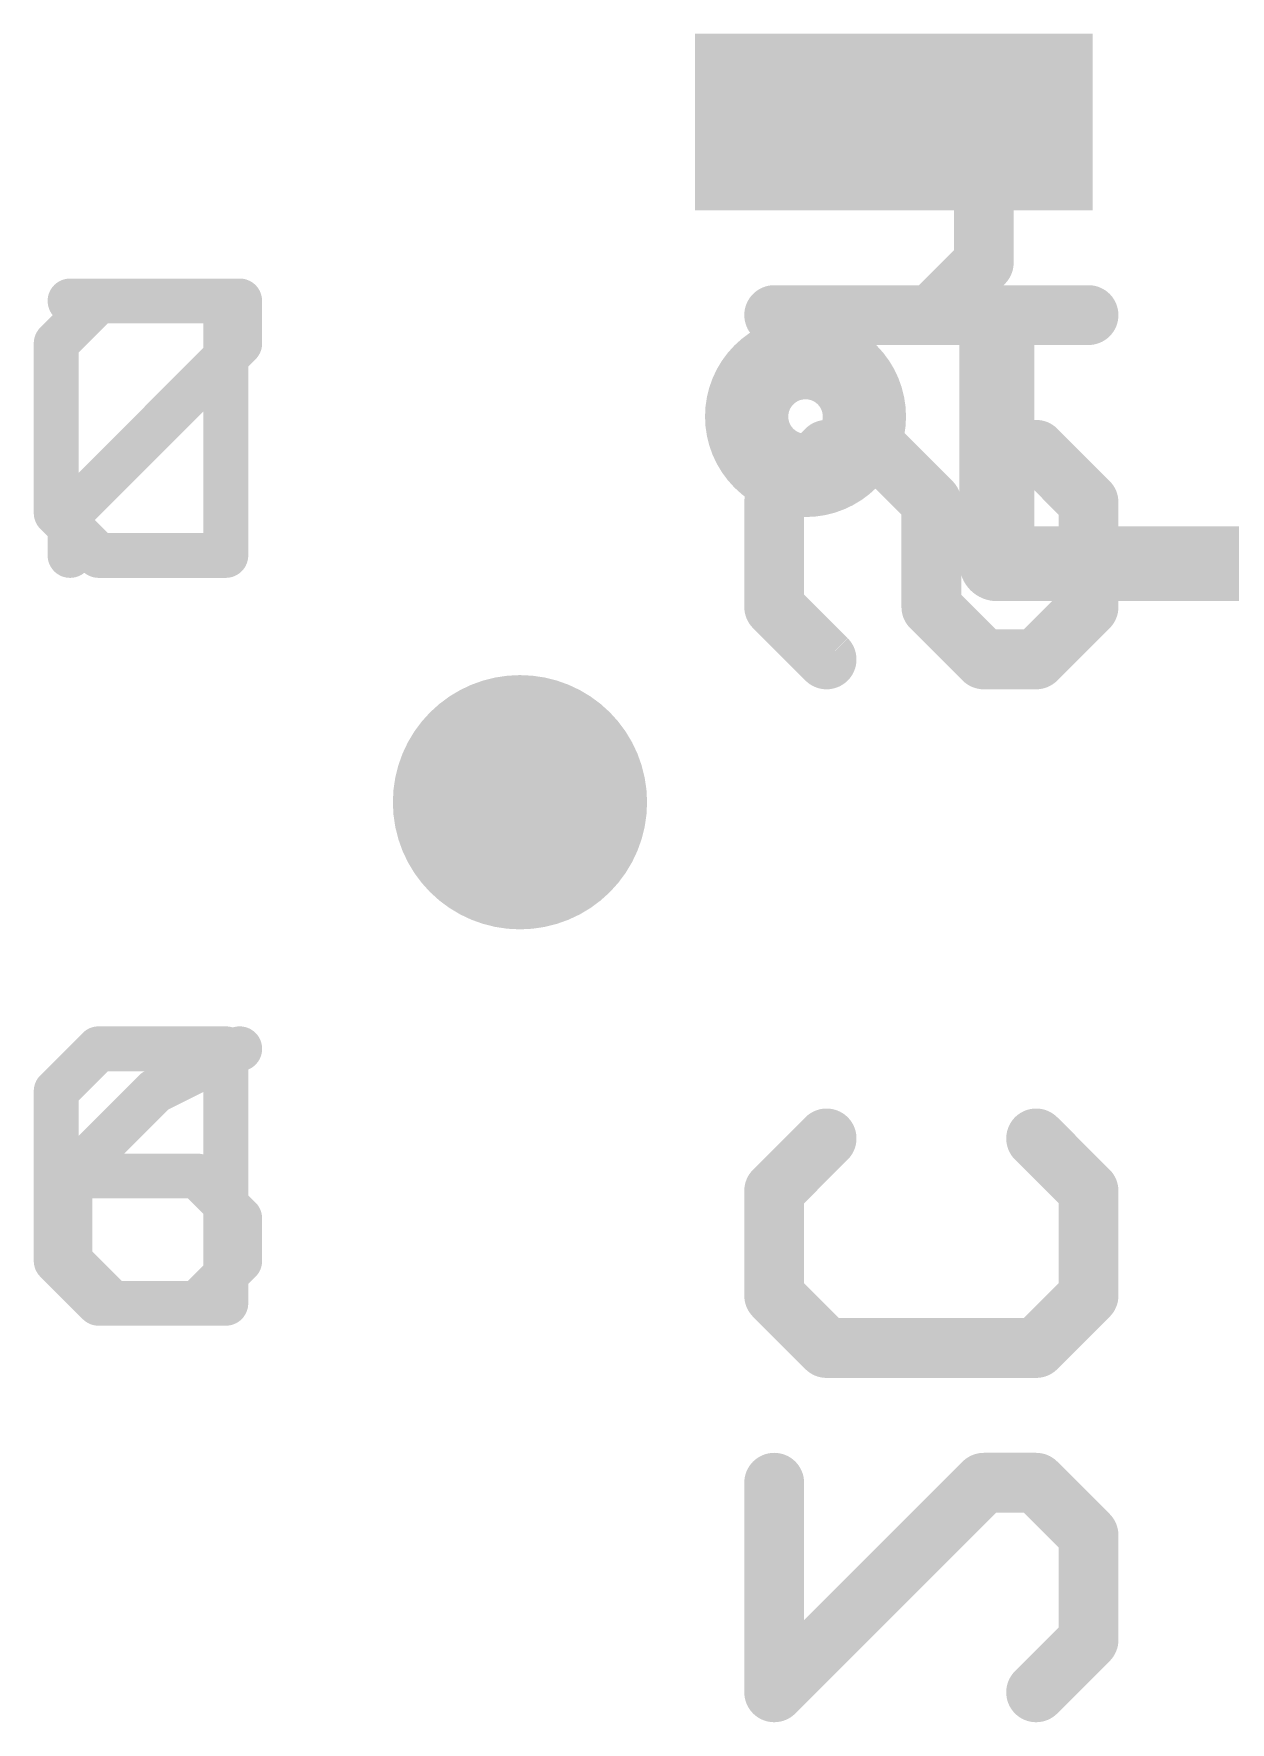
# Model space of a CAD drawing. Extents: x -32 to 75, y -23 to 37.
# Drawn here: x 35.18 to 39.24, y 17.2 to 22.93 of the extents above; entities that cross this region are included whole.
import ezdxf

# ---------------------------------------------------------------- set-up
doc = ezdxf.new("R2010")
doc.units = 0
for name, color, linetype in [('1', 12, 'CONTINUOUS'), ('18', 110, 'CONTINUOUS'), ('21', 41, 'CONTINUOUS'), ('22', 40, 'CONTINUOUS')]:
    doc.layers.add(name, color=color, linetype=linetype)

# ---------------------------------------------------------------- blocks, each defined once
blk = doc.blocks.new('RECT')
blk.add_solid([(-0.5, -0.5), (0.5, -0.5), (-0.5, 0.5), (0.5, 0.5)])
blk = doc.blocks.new('ROUNDV')
at = {"const_width": 0.5}
blk.add_lwpolyline([(0, -0.25, 1), (0, 0.25, 1), (0, -0.25)], format="xyb", dxfattribs=at)

msp = doc.modelspace()

# ---------------------------------------------------------------- linework, layer by layer
at = {"layer": '21'}
for points, const_width in [([(35.3017, 22.0225), (35.8779, 22.0225)], 0.1524), ([(35.8779, 22.0225), (35.8779, 21.8785)], 0.1524), ([(38.45, 21.13), (38.45, 21.88)], 0.254), ([(35.8779, 21.8785), (35.3017, 21.3023)], 0.1524), ([(35.3017, 21.3023), (35.3017, 21.1582)], 0.1524), ([(40.1, 21.13), (38.45, 21.13)], 0.254), ([(35.8779, 19.4825), (35.5898, 19.3385)], 0.1524), ([(35.5898, 19.3385), (35.3017, 19.0504)], 0.1524), ([(35.3017, 19.0504), (35.3017, 18.7623)], 0.1524), ([(35.7339, 19.0504), (35.3017, 19.0504)], 0.1524), ([(35.8779, 18.9063), (35.7339, 19.0504)], 0.1524), ([(35.8779, 18.7623), (35.8779, 18.9063)], 0.1524), ([(35.3017, 18.7623), (35.4458, 18.6182)], 0.1524), ([(35.7339, 18.6182), (35.8779, 18.7623)], 0.1524), ([(35.4458, 18.6182), (35.7339, 18.6182)], 0.1524)]:
    msp.add_lwpolyline(points, dxfattribs=dict(at, const_width=const_width))
for points, const_width in [([(35.3017, 22.0606, 1), (35.3017, 21.9844)], 0.0762), ([(35.916, 22.0225, 1), (35.8398, 22.0225)], 0.0762), ([(35.8779, 21.9844, 1), (35.8779, 22.0606)], 0.0762), ([(37.8, 21.4886, 1), (37.8, 21.7714, 1), (37.8, 21.4886)], 0.4), ([(38.5135, 21.88, 1), (38.3865, 21.88)], 0.127), ([(35.8398, 21.8785, 1), (35.916, 21.8785)], 0.0762), ([(35.9049, 21.8515, 1), (35.851, 21.9054)], 0.0762), ([(35.3398, 21.3023, 1), (35.2636, 21.3023)], 0.0762), ([(35.2748, 21.3292, 1), (35.3287, 21.2753)], 0.0762), ([(38.45, 21.1935, 1), (38.45, 21.0665)], 0.127), ([(35.2636, 21.1582, 1), (35.3398, 21.1582)], 0.0762), ([(38.3865, 21.13, 1), (38.5135, 21.13)], 0.127), ([(35.895, 19.4485, 1), (35.8609, 19.5166)], 0.0762), ([(35.5728, 19.3726, 1), (35.6069, 19.3044)], 0.0762), ([(35.6168, 19.3115, 1), (35.5629, 19.3654)], 0.0762), ([(35.3398, 19.0504, 1), (35.2636, 19.0504)], 0.0762), ([(35.3017, 19.0885, 1), (35.3017, 19.0123)], 0.0762), ([(35.2748, 19.0773, 1), (35.3287, 19.0234)], 0.0762), ([(35.7608, 19.0773, 1), (35.7069, 19.0234)], 0.0762), ([(35.7339, 19.0123, 1), (35.7339, 19.0885)], 0.0762), ([(35.916, 18.9063, 1), (35.8398, 18.9063)], 0.0762), ([(35.851, 18.8794, 1), (35.9049, 18.9333)], 0.0762), ([(35.3287, 18.7892, 1), (35.2748, 18.7353)], 0.0762), ([(35.9049, 18.7353, 1), (35.851, 18.7892)], 0.0762), ([(35.2636, 18.7623, 1), (35.3398, 18.7623)], 0.0762), ([(35.8398, 18.7623, 1), (35.916, 18.7623)], 0.0762), ([(35.4458, 18.6563, 1), (35.4458, 18.5801)], 0.0762), ([(35.4188, 18.5913, 1), (35.4727, 18.6451)], 0.0762), ([(35.7069, 18.6451, 1), (35.7608, 18.5913)], 0.0762), ([(35.7339, 18.5801, 1), (35.7339, 18.6563)], 0.0762)]:
    msp.add_lwpolyline(points, format="xyb", dxfattribs=dict(at, const_width=const_width))
at = {"layer": '22'}
for points, const_width in [([(38.2275, 22.6863), (37.6936, 22.6863)], 0.2032), ([(38.4054, 22.5083), (38.2275, 22.6863)], 0.2032), ([(38.4054, 22.1524), (38.4054, 22.5083)], 0.2032), ([(38.2275, 21.9745), (38.4054, 22.1524)], 0.2032), ([(35.2546, 21.8785), (35.3987, 22.0225)], 0.1524), ([(35.3987, 22.0225), (35.8308, 22.0225)], 0.1524), ([(35.8308, 22.0225), (35.8308, 21.1582)], 0.1524), ([(38.7613, 21.9745), (37.6936, 21.9745)], 0.2032), ([(35.2546, 21.3023), (35.2546, 21.8785)], 0.1524), ([(37.8715, 21.5169), (37.6936, 21.3389)], 0.2032), ([(38.0495, 21.5169), (37.8715, 21.5169)], 0.2032), ([(38.2275, 21.3389), (38.0495, 21.5169)], 0.2032), ([(38.5834, 21.5169), (38.7613, 21.3389)], 0.2032), ([(37.6936, 21.3389), (37.6936, 20.983)], 0.2032), ([(38.2275, 20.983), (38.2275, 21.3389)], 0.2032), ([(38.7613, 21.3389), (38.7613, 20.983)], 0.2032), ([(35.3987, 21.1582), (35.2546, 21.3023)], 0.1524), ([(35.8308, 21.1582), (35.3987, 21.1582)], 0.1524), ([(37.6936, 20.983), (37.8715, 20.8051)], 0.2032), ([(38.4054, 20.8051), (38.2275, 20.983)], 0.2032), ([(38.7613, 20.983), (38.5834, 20.8051)], 0.2032), ([(38.5834, 20.8051), (38.4054, 20.8051)], 0.2032), ([(35.2546, 19.3385), (35.3987, 19.4825)], 0.1524), ([(35.3987, 19.4825), (35.8308, 19.4825)], 0.1524), ([(35.8308, 19.4825), (35.8308, 18.6182)], 0.1524), ([(35.2546, 18.7623), (35.2546, 19.3385)], 0.1524), ([(37.6936, 19.0001), (37.8715, 19.1781)], 0.2032), ([(38.5834, 19.1781), (38.7613, 19.0001)], 0.2032), ([(37.6936, 18.6442), (37.6936, 19.0001)], 0.2032), ([(38.7613, 19.0001), (38.7613, 18.6442)], 0.2032), ([(35.3987, 18.6182), (35.2546, 18.7623)], 0.1524), ([(37.8715, 18.4663), (37.6936, 18.6442)], 0.2032), ([(38.7613, 18.6442), (38.5834, 18.4663)], 0.2032), ([(35.8308, 18.6182), (35.3987, 18.6182)], 0.1524), ([(38.5834, 18.4663), (37.8715, 18.4663)], 0.2032), ([(37.6936, 18.0087), (37.6936, 17.2969)], 0.2032), ([(37.6936, 17.2969), (38.4054, 18.0087)], 0.2032), ([(38.4054, 18.0087), (38.5834, 18.0087)], 0.2032), ([(38.5834, 18.0087), (38.7613, 17.8307)], 0.2032), ([(38.7613, 17.8307), (38.7613, 17.4748)], 0.2032), ([(38.7613, 17.4748), (38.5834, 17.2969)], 0.2032)]:
    msp.add_lwpolyline(points, dxfattribs=dict(at, const_width=const_width))
for points, const_width in [([(37.6936, 22.7371, 1), (37.6936, 22.6355)], 0.1016), ([(38.2634, 22.7222, 1), (38.1915, 22.6504)], 0.1016), ([(38.2275, 22.6355, 1), (38.2275, 22.7371)], 0.1016), ([(38.4562, 22.5083, 1), (38.3546, 22.5083)], 0.1016), ([(38.3695, 22.4724, 1), (38.4413, 22.5442)], 0.1016), ([(38.4413, 22.1165, 1), (38.3695, 22.1883)], 0.1016), ([(38.3546, 22.1524, 1), (38.4562, 22.1524)], 0.1016), ([(35.3987, 22.0606, 1), (35.3987, 21.9844)], 0.0762), ([(35.4256, 21.9956, 1), (35.3717, 22.0495)], 0.0762), ([(35.8689, 22.0225, 1), (35.7927, 22.0225)], 0.0762), ([(35.8308, 21.9844, 1), (35.8308, 22.0606)], 0.0762), ([(37.6936, 22.0253, 1), (37.6936, 21.9237)], 0.1016), ([(38.1915, 22.0104, 1), (38.2634, 21.9385)], 0.1016), ([(38.7613, 21.9237, 1), (38.7613, 22.0253)], 0.1016), ([(35.2927, 21.8785, 1), (35.2165, 21.8785)], 0.0762), ([(35.2277, 21.9054, 1), (35.2816, 21.8515)], 0.0762), ([(37.8715, 21.5677, 1), (37.8715, 21.4661)], 0.1016), ([(37.9075, 21.481, 1), (37.8356, 21.5528)], 0.1016), ([(38.0854, 21.5528, 1), (38.0136, 21.481)], 0.1016), ([(38.0495, 21.4661, 1), (38.0495, 21.5677)], 0.1016), ([(38.6193, 21.5528, 1), (38.5474, 21.481)], 0.1016), ([(37.7444, 21.3389, 1), (37.6428, 21.3389)], 0.1016), ([(37.6577, 21.3748, 1), (37.7295, 21.303)], 0.1016), ([(38.2783, 21.3389, 1), (38.1767, 21.3389)], 0.1016), ([(38.1915, 21.303, 1), (38.2634, 21.3748)], 0.1016), ([(38.8121, 21.3389, 1), (38.7105, 21.3389)], 0.1016), ([(38.7254, 21.303, 1), (38.7972, 21.3748)], 0.1016), ([(35.2816, 21.3292, 1), (35.2277, 21.2753)], 0.0762), ([(35.2165, 21.3023, 1), (35.2927, 21.3023)], 0.0762), ([(35.3987, 21.1963, 1), (35.3987, 21.1201)], 0.0762), ([(35.3717, 21.1313, 1), (35.4256, 21.1851)], 0.0762), ([(35.8308, 21.1201, 1), (35.8308, 21.1963)], 0.0762), ([(35.7927, 21.1582, 1), (35.8689, 21.1582)], 0.0762), ([(37.7295, 21.0189, 1), (37.6577, 20.9471)], 0.1016), ([(38.2634, 21.0189, 1), (38.1915, 20.9471)], 0.1016), ([(38.7972, 20.9471, 1), (38.7254, 21.0189)], 0.1016), ([(37.6428, 20.983, 1), (37.7444, 20.983)], 0.1016), ([(38.1767, 20.983, 1), (38.2783, 20.983)], 0.1016), ([(38.7105, 20.983, 1), (38.8121, 20.983)], 0.1016), ([(37.8356, 20.7692, 1), (37.9075, 20.841)], 0.1016), ([(38.4054, 20.8559, 1), (38.4054, 20.7543)], 0.1016), ([(38.3695, 20.7692, 1), (38.4413, 20.841)], 0.1016), ([(38.5474, 20.841, 1), (38.6193, 20.7692)], 0.1016), ([(38.5834, 20.7543, 1), (38.5834, 20.8559)], 0.1016), ([(35.3987, 19.5206, 1), (35.3987, 19.4444)], 0.0762), ([(35.4256, 19.4556, 1), (35.3717, 19.5095)], 0.0762), ([(35.8689, 19.4825, 1), (35.7927, 19.4825)], 0.0762), ([(35.8308, 19.4444, 1), (35.8308, 19.5206)], 0.0762), ([(35.2927, 19.3385, 1), (35.2165, 19.3385)], 0.0762), ([(35.2277, 19.3654, 1), (35.2816, 19.3115)], 0.0762), ([(37.9075, 19.1422, 1), (37.8356, 19.214)], 0.1016), ([(38.6193, 19.214, 1), (38.5474, 19.1422)], 0.1016), ([(37.7444, 19.0001, 1), (37.6428, 19.0001)], 0.1016), ([(38.8121, 19.0001, 1), (38.7105, 19.0001)], 0.1016), ([(37.6577, 19.0361, 1), (37.7295, 18.9642)], 0.1016), ([(38.7254, 18.9642, 1), (38.7972, 19.0361)], 0.1016), ([(35.2816, 18.7892, 1), (35.2277, 18.7353)], 0.0762), ([(35.2165, 18.7623, 1), (35.2927, 18.7623)], 0.0762), ([(37.7295, 18.6801, 1), (37.6577, 18.6083)], 0.1016), ([(38.7972, 18.6083, 1), (38.7254, 18.6801)], 0.1016), ([(35.3987, 18.6563, 1), (35.3987, 18.5801)], 0.0762), ([(35.3717, 18.5913, 1), (35.4256, 18.6451)], 0.0762), ([(35.7927, 18.6182, 1), (35.8689, 18.6182)], 0.0762), ([(35.8308, 18.5801, 1), (35.8308, 18.6563)], 0.0762), ([(37.6428, 18.6442, 1), (37.7444, 18.6442)], 0.1016), ([(38.7105, 18.6442, 1), (38.8121, 18.6442)], 0.1016), ([(37.8715, 18.5171, 1), (37.8715, 18.4155)], 0.1016), ([(37.8356, 18.4304, 1), (37.9075, 18.5022)], 0.1016), ([(38.5474, 18.5022, 1), (38.6193, 18.4304)], 0.1016), ([(38.5834, 18.4155, 1), (38.5834, 18.5171)], 0.1016), ([(37.7444, 18.0087, 1), (37.6428, 18.0087)], 0.1016), ([(38.4054, 18.0595, 1), (38.4054, 17.9579)], 0.1016), ([(38.4413, 17.9728, 1), (38.3695, 18.0446)], 0.1016), ([(38.6193, 18.0446, 1), (38.5474, 17.9728)], 0.1016), ([(38.5834, 17.9579, 1), (38.5834, 18.0595)], 0.1016), ([(38.8121, 17.8307, 1), (38.7105, 17.8307)], 0.1016), ([(38.7254, 17.7948, 1), (38.7972, 17.8667)], 0.1016), ([(38.7972, 17.4389, 1), (38.7254, 17.5108)], 0.1016), ([(38.7105, 17.4748, 1), (38.8121, 17.4748)], 0.1016), ([(37.6577, 17.3328, 1), (37.7295, 17.261)], 0.1016), ([(38.5474, 17.3328, 1), (38.6193, 17.261)], 0.1016), ([(37.6428, 17.2969, 1), (37.7444, 17.2969)], 0.1016)]:
    msp.add_lwpolyline(points, format="xyb", dxfattribs=dict(at, const_width=const_width))

# ---------------------------------------------------------------- block references
at = {"layer": '1', "xscale": 0.6, "yscale": 1.35, "rotation": 90}
msp.add_blockref('RECT', (38.1, 22.63), dxfattribs=at)
at = {"layer": '18', "xscale": 0.8636, "yscale": 0.8636}
msp.add_blockref('ROUNDV', (36.83, 20.32), dxfattribs=at)
msp.add_blockref('ROUNDV', (36.83, 20.32), dxfattribs=at)

doc.saveas('drawing.dxf')
